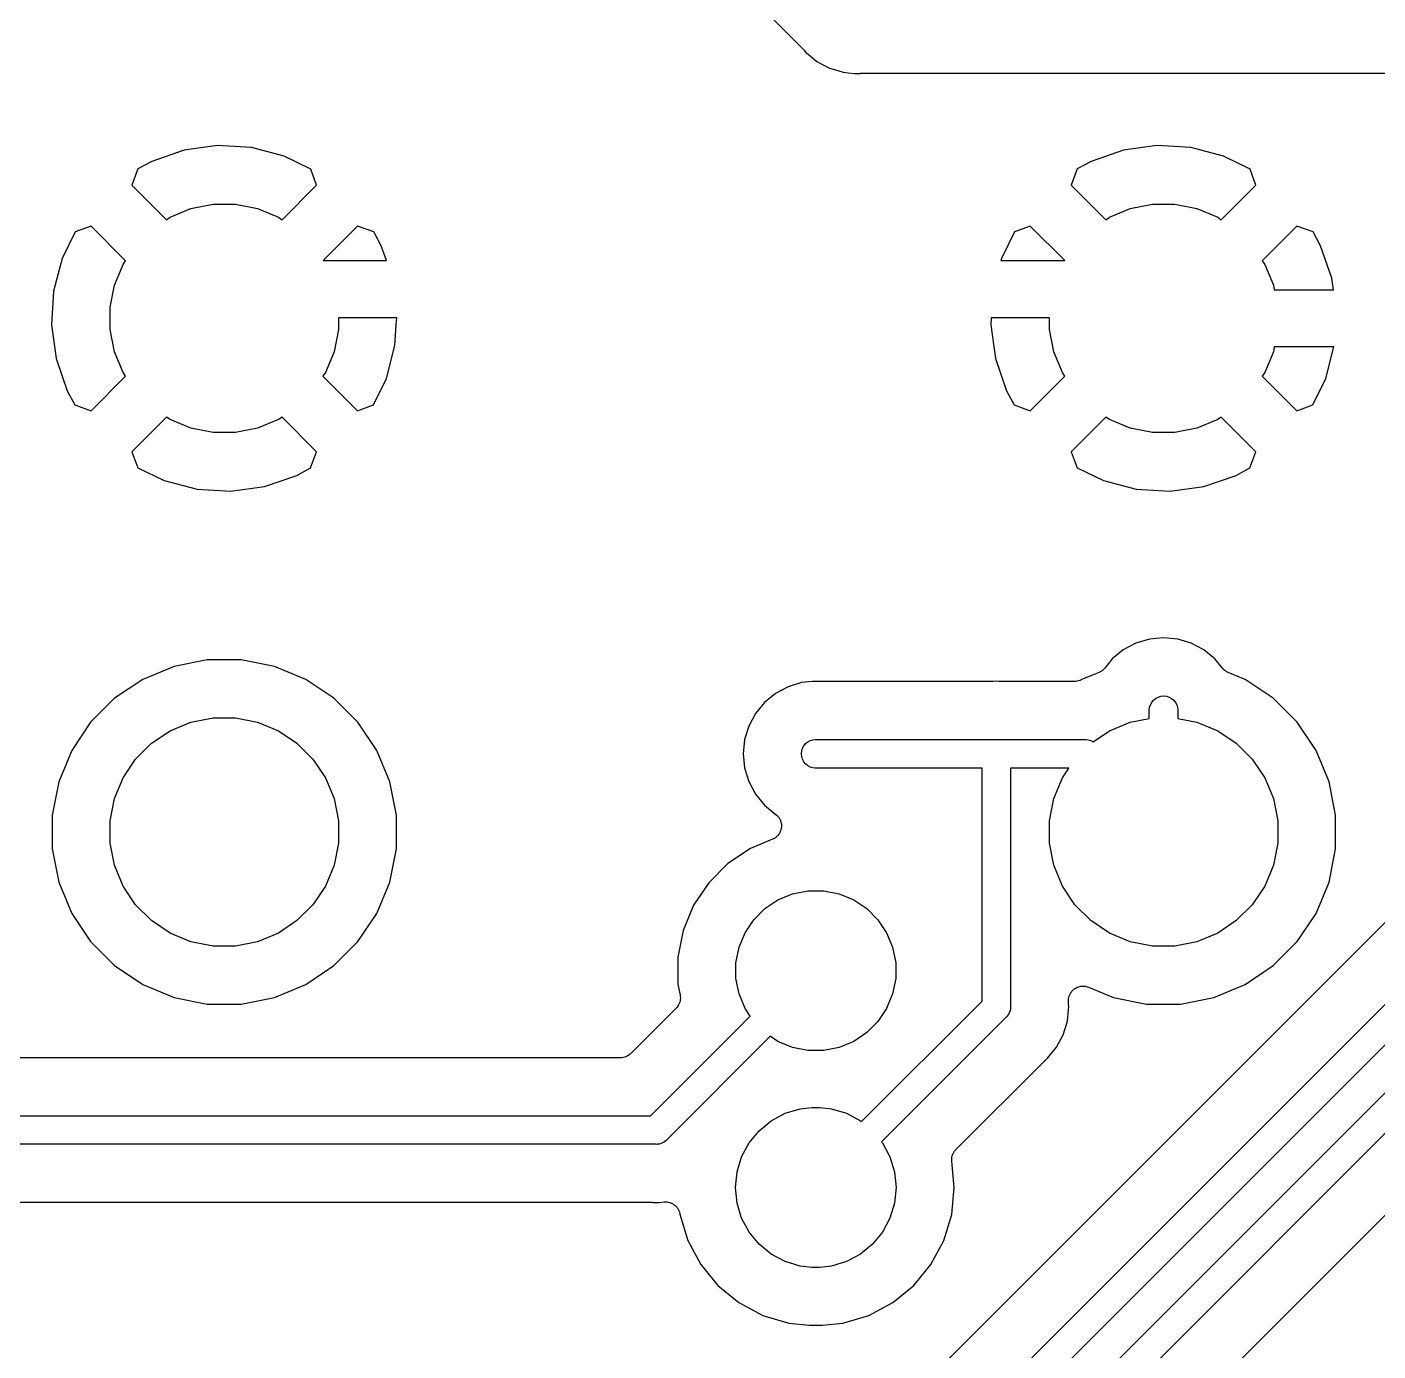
# Model space of a CAD drawing. Extents: x 77 to 229, y -160 to -63.
# Drawn here: x 178.51 to 190.35, y -92.23 to -80.63 of the extents above; entities that cross this region are included whole.
import ezdxf

# ---------------------------------------------------------------- set-up
doc = ezdxf.new("R2010")
doc.units = 0
doc.layers.add('BLACK', color=7, linetype='CONTINUOUS')

msp = doc.modelspace()

# ---------------------------------------------------------------- linework, layer by layer
at = {"layer": 'BLACK', "linetype": 'CONTINUOUS'}
for p, q in [((180.881, -76.3978), (185.309, -80.8253)), ((185.309, -80.8253), (185.31, -80.8266)), ((185.31, -80.8266), (185.314, -80.8308)), ((185.314, -80.8308), (185.317, -80.8346)), ((185.317, -80.8346), (185.333, -80.8539)), ((185.333, -80.8539), (185.353, -80.8697)), ((185.353, -80.8697), (185.353, -80.8699)), ((185.353, -80.8699), (185.392, -80.9022)), ((185.392, -80.9022), (185.392, -80.9022)), ((185.392, -80.9022), (185.43, -80.933)), ((185.43, -80.933), (185.479, -80.9591)), ((185.479, -80.9591), (185.479, -80.9591)), ((185.479, -80.9591), (185.54, -80.9917)), ((185.54, -80.9917), (185.585, -81.0054)), ((185.585, -81.0054), (185.585, -81.0055)), ((185.585, -81.0055), (185.659, -81.0279)), ((185.659, -81.0279), (185.704, -81.0324)), ((185.704, -81.0324), (185.704, -81.0324)), ((185.704, -81.0324), (185.758, -81.0377)), ((185.758, -81.0377), (185.758, -81.0377)), ((185.758, -81.0377), (185.783, -81.0402)), ((185.783, -81.0402), (185.808, -81.0377)), ((185.808, -81.0377), (185.81, -81.0375)), ((185.81, -81.0375), (185.815, -81.0376)), ((185.815, -81.0376), (185.82, -81.0371)), ((185.82, -81.0371), (200.54, -81.0371)), ((180.178, -81.6708), (179.884, -81.7112)), ((180.475, -81.6886), (180.178, -81.6708)), ((180.762, -81.764), (180.475, -81.6886)), ((188.41, -81.6708), (188.116, -81.7112)), ((188.707, -81.6886), (188.41, -81.6708)), ((188.994, -81.764), (188.707, -81.6886)), ((179.601, -81.809), (179.479, -81.8742)), ((179.884, -81.7112), (179.601, -81.809)), ((180.994, -81.8769), (180.762, -81.764)), ((187.833, -81.809), (187.711, -81.8742)), ((188.116, -81.7112), (187.833, -81.809)), ((189.226, -81.8769), (188.994, -81.764)), ((179.479, -81.8742), (179.427, -82.0169)), ((181.045, -82.0169), (180.994, -81.8769)), ((187.711, -81.8742), (187.659, -82.0169)), ((189.277, -82.0169), (189.226, -81.8769)), ((179.427, -82.0169), (179.73, -82.3202)), ((180.742, -82.3202), (181.045, -82.0169)), ((187.659, -82.0169), (187.962, -82.3202)), ((188.974, -82.3202), (189.277, -82.0169)), ((179.762, -82.2988), (179.944, -82.2234)), ((179.944, -82.2234), (180.138, -82.185)), ((180.138, -82.185), (180.334, -82.185)), ((180.334, -82.185), (180.528, -82.2234)), ((180.528, -82.2234), (180.71, -82.2988)), ((187.994, -82.2988), (188.176, -82.2234)), ((188.176, -82.2234), (188.37, -82.185)), ((188.37, -82.185), (188.566, -82.185)), ((188.566, -82.185), (188.76, -82.2234)), ((188.76, -82.2234), (188.942, -82.2988)), ((179.068, -82.3761), (178.928, -82.4268)), ((179.371, -82.6794), (179.068, -82.3761)), ((179.73, -82.3202), (179.762, -82.2988)), ((180.71, -82.2988), (180.742, -82.3202)), ((181.404, -82.3761), (181.102, -82.6786)), ((181.547, -82.4278), (181.404, -82.3761)), ((187.3, -82.3761), (187.16, -82.4268)), ((187.602, -82.6786), (187.3, -82.3761)), ((187.962, -82.3202), (187.994, -82.2988)), ((188.942, -82.2988), (188.974, -82.3202)), ((189.636, -82.3761), (189.333, -82.6794)), ((189.779, -82.4278), (189.636, -82.3761)), ((178.928, -82.4268), (178.815, -82.6589)), ((181.612, -82.5499), (181.547, -82.4278)), ((187.16, -82.4268), (187.047, -82.6589)), ((189.844, -82.5499), (189.779, -82.4278)), ((181.657, -82.6786), (181.612, -82.5499)), ((189.942, -82.833), (189.844, -82.5499)), ((178.815, -82.6589), (178.74, -82.9462)), ((179.274, -82.8933), (179.35, -82.7113)), ((179.35, -82.7113), (179.371, -82.6794)), ((181.102, -82.6786), (181.657, -82.6786)), ((187.047, -82.6589), (187.042, -82.6786)), ((187.042, -82.6786), (187.602, -82.6786)), ((189.333, -82.6794), (189.354, -82.7113)), ((189.354, -82.7113), (189.43, -82.8933)), ((189.956, -82.935), (189.942, -82.833)), ((178.74, -82.9462), (178.722, -83.2427)), ((179.236, -83.0865), (179.274, -82.8933)), ((189.43, -82.8933), (189.438, -82.935)), ((189.438, -82.935), (189.956, -82.935)), ((179.236, -83.2835), (179.236, -83.0865)), ((181.236, -83.1786), (181.236, -83.2835)), ((181.747, -83.1786), (181.236, -83.1786)), ((181.743, -83.2399), (181.747, -83.1786)), ((186.958, -83.1786), (186.954, -83.2427)), ((187.468, -83.1786), (186.958, -83.1786)), ((187.468, -83.2835), (187.468, -83.1786)), ((178.722, -83.2427), (178.762, -83.537)), ((179.274, -83.4767), (179.236, -83.2835)), ((181.236, -83.2835), (181.198, -83.4767)), ((181.732, -83.4238), (181.743, -83.24)), ((181.743, -83.24), (181.743, -83.2399)), ((186.954, -83.2427), (186.994, -83.537)), ((187.506, -83.4767), (187.468, -83.2835)), ((181.657, -83.7111), (181.732, -83.4238)), ((189.438, -83.435), (189.43, -83.4767)), ((189.961, -83.435), (189.438, -83.435)), ((189.889, -83.7111), (189.961, -83.435)), ((178.762, -83.537), (178.86, -83.8201)), ((179.35, -83.6587), (179.274, -83.4767)), ((181.198, -83.4767), (181.122, -83.6587)), ((186.994, -83.537), (187.092, -83.8201)), ((187.582, -83.6587), (187.506, -83.4767)), ((189.43, -83.4767), (189.354, -83.6587)), ((179.068, -83.9939), (179.371, -83.6906)), ((179.371, -83.6906), (179.35, -83.6587)), ((181.122, -83.6587), (181.101, -83.6906)), ((181.101, -83.6906), (181.404, -83.9939)), ((187.3, -83.9939), (187.603, -83.6906)), ((187.603, -83.6906), (187.582, -83.6587)), ((189.354, -83.6587), (189.333, -83.6906)), ((189.333, -83.6906), (189.636, -83.9939)), ((178.86, -83.8201), (178.925, -83.9422)), ((181.544, -83.9432), (181.657, -83.7111)), ((187.092, -83.8201), (187.157, -83.9422)), ((189.776, -83.9432), (189.889, -83.7111)), ((178.925, -83.9422), (179.068, -83.9939)), ((187.157, -83.9422), (187.3, -83.9939)), ((179.73, -84.0498), (179.427, -84.3531)), ((179.762, -84.0712), (179.73, -84.0498)), ((180.742, -84.0498), (180.71, -84.0712)), ((181.045, -84.3531), (180.742, -84.0498)), ((181.404, -83.9939), (181.544, -83.9432)), ((187.962, -84.0498), (187.659, -84.3531)), ((187.994, -84.0712), (187.962, -84.0498)), ((188.974, -84.0498), (188.942, -84.0712)), ((189.277, -84.3531), (188.974, -84.0498)), ((189.636, -83.9939), (189.776, -83.9432)), ((179.944, -84.1466), (179.762, -84.0712)), ((180.138, -84.185), (179.944, -84.1466)), ((180.528, -84.1466), (180.334, -84.185)), ((180.71, -84.0712), (180.528, -84.1466)), ((188.176, -84.1466), (187.994, -84.0712)), ((188.37, -84.185), (188.176, -84.1466)), ((188.76, -84.1466), (188.566, -84.185)), ((188.942, -84.0712), (188.76, -84.1466)), ((180.334, -84.185), (180.138, -84.185)), ((188.566, -84.185), (188.37, -84.185)), ((179.427, -84.3531), (179.478, -84.4931)), ((180.993, -84.4958), (181.045, -84.3531)), ((187.659, -84.3531), (187.71, -84.4931)), ((189.225, -84.4958), (189.277, -84.3531)), ((179.478, -84.4931), (179.71, -84.606)), ((180.871, -84.561), (180.993, -84.4958)), ((187.71, -84.4931), (187.942, -84.606)), ((189.103, -84.561), (189.225, -84.4958)), ((179.71, -84.606), (179.997, -84.6814)), ((180.588, -84.6588), (180.871, -84.561)), ((187.942, -84.606), (188.229, -84.6814)), ((188.82, -84.6588), (189.103, -84.561)), ((179.997, -84.6814), (180.294, -84.6992)), ((180.294, -84.6992), (180.588, -84.6588)), ((188.229, -84.6814), (188.526, -84.6992)), ((188.526, -84.6992), (188.82, -84.6588)), ((193.872, -85.0138), (181.258, -97.6278)), ((181.431, -98.173), (194.253, -85.3509)), ((194.398, -85.56), (181.576, -98.382)), ((188.225, -86.0314), (188.115, -86.0901)), ((188.344, -85.9952), (188.225, -86.0314)), ((188.468, -85.9829), (188.344, -85.9952)), ((188.592, -85.9952), (188.468, -85.9829)), ((188.711, -86.0314), (188.592, -85.9952)), ((188.821, -86.0901), (188.711, -86.0314)), ((180.087, -86.177), (179.796, -86.235)), ((180.385, -86.177), (180.087, -86.177)), ((180.676, -86.235), (180.385, -86.177)), ((188.018, -86.1692), (187.952, -86.2504)), ((188.115, -86.0901), (188.018, -86.1692)), ((188.918, -86.1692), (188.821, -86.0901)), ((188.984, -86.2504), (188.918, -86.1692)), ((179.796, -86.235), (179.522, -86.3486)), ((180.95, -86.3486), (180.676, -86.235)), ((187.902, -86.2872), (187.749, -86.3505)), ((187.907, -86.2846), (187.902, -86.2872)), ((187.912, -86.2826), (187.907, -86.2846)), ((187.918, -86.2788), (187.912, -86.2826)), ((187.924, -86.2755), (187.918, -86.2788)), ((187.928, -86.272), (187.924, -86.2755)), ((187.933, -86.2691), (187.928, -86.272)), ((187.938, -86.2642), (187.933, -86.2691)), ((187.943, -86.2598), (187.938, -86.2642)), ((187.947, -86.2556), (187.943, -86.2598)), ((187.95, -86.2518), (187.947, -86.2556)), ((187.952, -86.2504), (187.95, -86.2518)), ((188.988, -86.2543), (188.984, -86.2504)), ((188.992, -86.2585), (188.988, -86.2543)), ((188.997, -86.263), (188.992, -86.2585)), ((189.002, -86.2679), (188.997, -86.263)), ((189.006, -86.271), (189.002, -86.2679)), ((189.011, -86.2745), (189.006, -86.271)), ((189.017, -86.2779), (189.011, -86.2745)), ((189.022, -86.2817), (189.017, -86.2779)), ((189.028, -86.2838), (189.022, -86.2817)), ((189.032, -86.2865), (189.028, -86.2838)), ((189.034, -86.2872), (189.032, -86.2865)), ((189.182, -86.3486), (189.034, -86.2872)), ((179.522, -86.3486), (179.275, -86.5137)), ((181.197, -86.5137), (180.95, -86.3486)), ((185.177, -86.4124), (185.067, -86.4711)), ((185.296, -86.3762), (185.177, -86.4124)), ((185.389, -86.367), (185.296, -86.3762)), ((186.964, -86.367), (185.389, -86.367)), ((186.97, -86.3665), (186.964, -86.367)), ((186.975, -86.3665), (186.97, -86.3665)), ((186.977, -86.3664), (186.975, -86.3665)), ((187.002, -86.3639), (186.977, -86.3664)), ((187.026, -86.3664), (187.002, -86.3639)), ((187.032, -86.3664), (187.026, -86.3664)), ((187.037, -86.367), (187.032, -86.3664)), ((187.039, -86.367), (187.037, -86.367)), ((187.688, -86.367), (187.039, -86.367)), ((187.699, -86.3659), (187.688, -86.367)), ((187.711, -86.3649), (187.699, -86.3659)), ((187.712, -86.3647), (187.711, -86.3649)), ((187.723, -86.3612), (187.712, -86.3646)), ((187.712, -86.3646), (187.712, -86.3647)), ((187.735, -86.358), (187.723, -86.3612)), ((187.736, -86.3574), (187.735, -86.3576)), ((187.735, -86.3576), (187.735, -86.358)), ((187.746, -86.3519), (187.736, -86.3574)), ((187.749, -86.3505), (187.746, -86.3519)), ((189.429, -86.5137), (189.182, -86.3486)), ((179.275, -86.5137), (179.065, -86.7237)), ((181.407, -86.7237), (181.197, -86.5137)), ((185.067, -86.4711), (184.97, -86.5502)), ((188.364, -86.5492), (188.379, -86.5302)), ((188.379, -86.5302), (188.398, -86.5146)), ((188.398, -86.5146), (188.42, -86.503)), ((188.42, -86.503), (188.443, -86.4958)), ((188.443, -86.4958), (188.468, -86.4934)), ((188.468, -86.4934), (188.493, -86.4958)), ((188.493, -86.4958), (188.516, -86.503)), ((188.516, -86.503), (188.538, -86.5146)), ((188.538, -86.5146), (188.557, -86.5302)), ((188.557, -86.5302), (188.572, -86.5492)), ((189.639, -86.7237), (189.429, -86.5137)), ((184.891, -86.6466), (184.832, -86.7566)), ((184.97, -86.5502), (184.891, -86.6466)), ((188.343, -86.6129), (188.345, -86.5945)), ((188.343, -86.6903), (188.343, -86.6129)), ((188.345, -86.5945), (188.352, -86.5709)), ((188.352, -86.5709), (188.364, -86.5492)), ((188.572, -86.5492), (188.584, -86.5709)), ((188.584, -86.5709), (188.591, -86.5945)), ((188.591, -86.5945), (188.593, -86.6129)), ((188.593, -86.6129), (188.593, -86.6903)), ((179.065, -86.7237), (178.9, -86.9707)), ((179.762, -86.7988), (179.944, -86.7234)), ((179.944, -86.7234), (180.138, -86.685)), ((180.138, -86.685), (180.334, -86.685)), ((180.334, -86.685), (180.528, -86.7234)), ((180.528, -86.7234), (180.71, -86.7988)), ((181.572, -86.9707), (181.407, -86.7237)), ((184.832, -86.7566), (184.796, -86.8759)), ((187.994, -86.7988), (188.176, -86.7234)), ((188.176, -86.7234), (188.343, -86.6903)), ((188.593, -86.6903), (188.76, -86.7234)), ((188.76, -86.7234), (188.942, -86.7988)), ((189.804, -86.9707), (189.639, -86.7237)), ((179.599, -86.9082), (179.762, -86.7988)), ((180.71, -86.7988), (180.873, -86.9082)), ((184.796, -86.8759), (184.784, -87)), ((185.331, -86.9112), (185.35, -86.8956)), ((185.35, -86.8956), (185.372, -86.884)), ((185.372, -86.884), (185.395, -86.8768)), ((185.395, -86.8768), (185.414, -86.875)), ((185.414, -86.875), (186.995, -86.875)), ((186.995, -86.875), (187.002, -86.8744)), ((187.002, -86.8744), (187.008, -86.875)), ((187.008, -86.875), (187.777, -86.875)), ((187.777, -86.875), (187.783, -86.8744)), ((187.783, -86.8744), (187.789, -86.875)), ((187.789, -86.875), (187.789, -86.875)), ((187.789, -86.875), (187.808, -86.8768)), ((187.808, -86.8768), (187.831, -86.884)), ((187.831, -86.884), (187.851, -86.8946)), ((187.851, -86.8946), (187.994, -86.7988)), ((188.942, -86.7988), (189.105, -86.9082)), ((178.9, -86.9707), (178.786, -87.2451)), ((179.459, -87.0475), (179.599, -86.9082)), ((180.873, -86.9082), (181.013, -87.0475)), ((181.686, -87.2451), (181.572, -86.9707)), ((184.784, -87), (184.796, -87.1241)), ((185.294, -87), (185.297, -86.9755)), ((185.297, -87.0245), (185.294, -87)), ((185.297, -86.9755), (185.304, -86.9519)), ((185.304, -86.9519), (185.316, -86.9302)), ((185.316, -86.9302), (185.331, -86.9112)), ((189.105, -86.9082), (189.245, -87.0475)), ((189.918, -87.2451), (189.804, -86.9707)), ((179.35, -87.2113), (179.459, -87.0475)), ((181.013, -87.0475), (181.122, -87.2113)), ((184.796, -87.1241), (184.832, -87.2434)), ((185.304, -87.0481), (185.297, -87.0245)), ((185.316, -87.0698), (185.304, -87.0481)), ((185.331, -87.0888), (185.316, -87.0698)), ((185.35, -87.1044), (185.331, -87.0888)), ((185.372, -87.116), (185.35, -87.1044)), ((185.395, -87.1232), (185.372, -87.116)), ((185.414, -87.125), (185.395, -87.1232)), ((186.877, -87.125), (185.414, -87.125)), ((186.877, -89.1666), (186.877, -87.125)), ((187.639, -87.125), (187.127, -87.125)), ((187.127, -87.125), (187.127, -89.2123)), ((187.582, -87.2113), (187.639, -87.125)), ((189.245, -87.0475), (189.354, -87.2113)), ((178.786, -87.2451), (178.728, -87.5365)), ((179.274, -87.3933), (179.35, -87.2113)), ((181.122, -87.2113), (181.198, -87.3933)), ((181.744, -87.5365), (181.686, -87.2451)), ((184.832, -87.2434), (184.891, -87.3534)), ((187.506, -87.3933), (187.582, -87.2113)), ((189.354, -87.2113), (189.43, -87.3933)), ((189.976, -87.5365), (189.918, -87.2451)), ((184.891, -87.3534), (184.97, -87.4498)), ((179.236, -87.5865), (179.274, -87.3933)), ((181.198, -87.3933), (181.236, -87.5865)), ((184.97, -87.4498), (185.073, -87.534)), ((187.468, -87.5865), (187.506, -87.3933)), ((189.43, -87.3933), (189.468, -87.5865)), ((178.728, -87.5365), (178.728, -87.8335)), ((179.236, -87.7835), (179.236, -87.5865)), ((181.236, -87.5865), (181.236, -87.7835)), ((181.744, -87.8335), (181.744, -87.5365)), ((185.073, -87.534), (185.074, -87.5351)), ((185.074, -87.5351), (185.078, -87.5394)), ((185.078, -87.5394), (185.083, -87.5432)), ((185.083, -87.5432), (185.087, -87.5482)), ((185.087, -87.5482), (185.092, -87.5529)), ((185.092, -87.5529), (185.095, -87.5579)), ((185.095, -87.5579), (185.098, -87.5624)), ((185.098, -87.5624), (185.101, -87.5682)), ((185.101, -87.5682), (185.105, -87.5737)), ((185.105, -87.5737), (185.107, -87.5792)), ((185.107, -87.5792), (185.11, -87.5844)), ((185.11, -87.5844), (185.112, -87.5906)), ((185.112, -87.5906), (185.114, -87.5967)), ((185.114, -87.5967), (185.115, -87.6025)), ((185.115, -87.6025), (185.117, -87.6082)), ((185.117, -87.6082), (185.118, -87.6146)), ((187.468, -87.7835), (187.468, -87.5865)), ((189.468, -87.5865), (189.468, -87.7835)), ((189.976, -87.8335), (189.976, -87.5365)), ((185.072, -87.7308), (185.067, -87.7341)), ((185.077, -87.7262), (185.072, -87.7308)), ((185.082, -87.7221), (185.077, -87.7262)), ((185.086, -87.7176), (185.082, -87.7221)), ((185.09, -87.7134), (185.086, -87.7176)), ((185.094, -87.708), (185.09, -87.7134)), ((185.098, -87.703), (185.094, -87.708)), ((185.101, -87.6978), (185.098, -87.703)), ((185.104, -87.6929), (185.101, -87.6978)), ((185.106, -87.6869), (185.104, -87.6929)), ((185.109, -87.6812), (185.106, -87.6869)), ((185.111, -87.6755), (185.109, -87.6812)), ((185.114, -87.6701), (185.111, -87.6755)), ((185.115, -87.6637), (185.114, -87.6701)), ((185.117, -87.6575), (185.115, -87.6637)), ((185.119, -87.6458), (185.117, -87.6516)), ((185.117, -87.6516), (185.117, -87.6575)), ((185.118, -87.6146), (185.119, -87.621)), ((185.119, -87.621), (185.119, -87.627)), ((185.119, -87.627), (185.119, -87.6328)), ((185.119, -87.6328), (185.119, -87.6393)), ((185.119, -87.6393), (185.119, -87.6458)), ((178.728, -87.8335), (178.786, -88.1249)), ((179.274, -87.9767), (179.236, -87.7835)), ((181.236, -87.7835), (181.198, -87.9767)), ((181.686, -88.1249), (181.744, -87.8335)), ((184.848, -87.8295), (184.65, -87.9617)), ((185.041, -87.7495), (184.848, -87.8295)), ((185.046, -87.7467), (185.041, -87.7495)), ((185.052, -87.7445), (185.046, -87.7467)), ((185.057, -87.7409), (185.052, -87.7445)), ((185.063, -87.7378), (185.057, -87.7409)), ((185.067, -87.7341), (185.063, -87.7378)), ((187.506, -87.9767), (187.468, -87.7835)), ((189.468, -87.7835), (189.43, -87.9767)), ((189.918, -88.1249), (189.976, -87.8335)), ((184.65, -87.9617), (184.482, -88.1299)), ((179.35, -88.1587), (179.274, -87.9767)), ((181.198, -87.9767), (181.122, -88.1587)), ((187.582, -88.1587), (187.506, -87.9767)), ((189.43, -87.9767), (189.354, -88.1587)), ((178.786, -88.1249), (178.9, -88.3993)), ((179.459, -88.3225), (179.35, -88.1587)), ((181.122, -88.1587), (181.013, -88.3225)), ((181.572, -88.3993), (181.686, -88.1249)), ((184.482, -88.1299), (184.349, -88.3278)), ((185.216, -88.2269), (185.351, -88.2)), ((185.351, -88.2), (185.489, -88.2)), ((185.489, -88.2), (185.624, -88.2269)), ((187.691, -88.3225), (187.582, -88.1587)), ((189.354, -88.1587), (189.245, -88.3225)), ((189.804, -88.3993), (189.918, -88.1249)), ((179.599, -88.4618), (179.459, -88.3225)), ((181.013, -88.3225), (180.873, -88.4618)), ((184.974, -88.3563), (185.088, -88.2797)), ((185.088, -88.2797), (185.216, -88.2269)), ((185.624, -88.2269), (185.752, -88.2797)), ((185.752, -88.2797), (185.866, -88.3563)), ((187.831, -88.4618), (187.691, -88.3225)), ((189.245, -88.3225), (189.105, -88.4618)), ((178.9, -88.3993), (179.065, -88.6463)), ((181.407, -88.6463), (181.572, -88.3993)), ((184.349, -88.3278), (184.258, -88.5476)), ((184.876, -88.4538), (184.974, -88.3563)), ((185.866, -88.3563), (185.964, -88.4538)), ((189.639, -88.6463), (189.804, -88.3993)), ((179.762, -88.5712), (179.599, -88.4618)), ((180.873, -88.4618), (180.71, -88.5712)), ((184.258, -88.5476), (184.212, -88.781)), ((184.8, -88.5684), (184.876, -88.4538)), ((185.964, -88.4538), (186.04, -88.5684)), ((187.994, -88.5712), (187.831, -88.4618)), ((189.105, -88.4618), (188.942, -88.5712)), ((179.065, -88.6463), (179.275, -88.8563)), ((179.944, -88.6466), (179.762, -88.5712)), ((180.138, -88.685), (179.944, -88.6466)), ((180.528, -88.6466), (180.334, -88.685)), ((180.71, -88.5712), (180.528, -88.6466)), ((181.197, -88.8563), (181.407, -88.6463)), ((184.747, -88.6958), (184.8, -88.5684)), ((186.04, -88.5684), (186.093, -88.6958)), ((188.176, -88.6466), (187.994, -88.5712)), ((188.37, -88.685), (188.176, -88.6466)), ((188.76, -88.6466), (188.566, -88.685)), ((188.942, -88.5712), (188.76, -88.6466)), ((189.429, -88.8563), (189.639, -88.6463)), ((180.334, -88.685), (180.138, -88.685)), ((184.212, -88.781), (184.212, -89.019)), ((184.72, -88.8311), (184.747, -88.6958)), ((186.093, -88.6958), (186.12, -88.8311)), ((188.566, -88.685), (188.37, -88.685)), ((179.275, -88.8563), (179.522, -89.0214)), ((180.95, -89.0214), (181.197, -88.8563)), ((184.72, -88.9689), (184.72, -88.8311)), ((186.12, -88.8311), (186.12, -88.9689)), ((189.182, -89.0214), (189.429, -88.8563)), ((179.522, -89.0214), (179.796, -89.135)), ((180.676, -89.135), (180.95, -89.0214)), ((184.212, -89.019), (184.231, -89.1141)), ((184.747, -89.1042), (184.72, -88.9689)), ((186.12, -88.9689), (186.093, -89.1042)), ((188.908, -89.135), (189.182, -89.0214)), ((179.796, -89.135), (180.087, -89.193)), ((180.385, -89.193), (180.676, -89.135)), ((180.787, -99.5932), (191.31, -89.0699)), ((184.231, -89.1141), (184.231, -89.1146)), ((184.231, -89.1146), (184.231, -89.1146)), ((184.231, -89.1146), (184.231, -89.1146)), ((184.231, -89.1146), (184.231, -89.1158)), ((184.231, -89.1158), (184.232, -89.1276)), ((184.232, -89.1522), (184.231, -89.1639)), ((184.232, -89.1276), (184.233, -89.1393)), ((184.233, -89.1405), (184.232, -89.1522)), ((184.233, -89.1393), (184.233, -89.1399)), ((184.233, -89.1399), (184.233, -89.1405)), ((184.8, -89.2316), (184.747, -89.1042)), ((186.093, -89.1042), (186.04, -89.2316)), ((187.635, -89.1603), (187.636, -89.1482)), ((187.636, -89.1482), (187.637, -89.1364)), ((187.637, -89.1357), (187.641, -89.1241)), ((187.637, -89.136), (187.637, -89.1357)), ((187.637, -89.1364), (187.637, -89.136)), ((187.641, -89.1241), (187.645, -89.1127)), ((187.645, -89.1121), (187.651, -89.1015)), ((187.645, -89.1124), (187.645, -89.1121)), ((187.645, -89.1127), (187.645, -89.1124)), ((187.651, -89.1015), (187.656, -89.0909)), ((187.656, -89.0909), (187.657, -89.0907)), ((187.657, -89.0904), (187.665, -89.0812)), ((187.657, -89.0907), (187.657, -89.0904)), ((187.665, -89.0812), (187.672, -89.0718)), ((187.672, -89.0718), (187.673, -89.0716)), ((187.673, -89.0714), (187.682, -89.0638)), ((187.673, -89.0716), (187.673, -89.0714)), ((187.682, -89.0638), (187.692, -89.0562)), ((187.692, -89.0558), (187.703, -89.0502)), ((187.692, -89.0561), (187.692, -89.0558)), ((187.692, -89.0562), (187.692, -89.0561)), ((187.703, -89.0502), (187.713, -89.0446)), ((187.713, -89.0446), (187.714, -89.0445)), ((187.714, -89.0444), (187.726, -89.041)), ((187.714, -89.0445), (187.714, -89.0444)), ((187.726, -89.041), (187.737, -89.0375)), ((187.737, -89.0375), (187.738, -89.0374)), ((187.737, -89.0375), (187.737, -89.0375)), ((187.738, -89.0374), (187.75, -89.0363)), ((187.75, -89.0363), (187.762, -89.0351)), ((187.762, -89.0351), (187.762, -89.0351)), ((187.762, -89.0351), (187.762, -89.0351)), ((187.762, -89.0351), (187.774, -89.0364)), ((187.774, -89.0364), (187.786, -89.0376)), ((187.786, -89.0376), (187.787, -89.0377)), ((187.787, -89.0377), (187.787, -89.0377)), ((187.787, -89.0377), (187.799, -89.0413)), ((187.799, -89.0413), (187.81, -89.0448)), ((187.81, -89.0448), (188.028, -89.135)), ((188.028, -89.135), (188.319, -89.193)), ((188.617, -89.193), (188.908, -89.135)), ((180.087, -89.193), (180.385, -89.193)), ((184.196, -89.2286), (183.798, -89.6268)), ((184.204, -89.2196), (184.196, -89.2286)), ((184.211, -89.2105), (184.204, -89.2196)), ((184.212, -89.21), (184.211, -89.2105)), ((184.217, -89.1991), (184.212, -89.2095)), ((184.212, -89.2095), (184.212, -89.21)), ((184.223, -89.1888), (184.217, -89.1991)), ((184.224, -89.1876), (184.223, -89.1882)), ((184.223, -89.1882), (184.223, -89.1888)), ((184.227, -89.1763), (184.224, -89.1876)), ((184.231, -89.1651), (184.227, -89.1763)), ((184.231, -89.1639), (184.231, -89.1645)), ((184.231, -89.1645), (184.231, -89.1651)), ((184.845, -89.2987), (184.8, -89.2316)), ((185.82, -90.2229), (186.877, -89.1666)), ((186.04, -89.2316), (185.964, -89.3462)), ((187.118, -89.2665), (187.106, -89.2882)), ((187.125, -89.2429), (187.118, -89.2649)), ((187.118, -89.2649), (187.118, -89.2665)), ((187.127, -89.2245), (187.125, -89.2429)), ((187.127, -89.2123), (187.127, -89.2184)), ((187.127, -89.2184), (187.127, -89.2245)), ((187.127, -89.2245), (187.127, -89.2245)), ((187.625, -89.3425), (187.635, -89.2433)), ((187.635, -89.161), (187.635, -89.1603)), ((187.635, -89.1621), (187.635, -89.161)), ((187.635, -89.161), (187.635, -89.161)), ((187.635, -89.161), (187.635, -89.161)), ((187.635, -89.1811), (187.635, -89.1621)), ((187.635, -89.1864), (187.635, -89.1811)), ((187.635, -89.1918), (187.635, -89.1864)), ((187.635, -89.1935), (187.635, -89.1918)), ((187.638, -89.2184), (187.635, -89.1935)), ((187.635, -89.2433), (187.638, -89.2184)), ((187.635, -89.2433), (187.635, -89.2433)), ((188.319, -89.193), (188.617, -89.193)), ((191.455, -89.279), (180.964, -99.77)), ((183.971, -90.172), (184.845, -89.2987)), ((185.964, -89.3462), (185.866, -89.4437)), ((187.086, -89.3111), (185.997, -90.3997)), ((187.09, -89.3072), (187.086, -89.3111)), ((187.094, -89.3025), (187.09, -89.3072)), ((187.106, -89.2882), (187.094, -89.3025)), ((187.094, -89.3025), (187.094, -89.3025)), ((187.589, -89.4618), (187.625, -89.3425)), ((185.021, -89.4755), (184.116, -90.381)), ((185.088, -89.5203), (185.021, -89.4755)), ((185.866, -89.4437), (185.752, -89.5203)), ((187.53, -89.5718), (187.589, -89.4618)), ((185.216, -89.5731), (185.088, -89.5203)), ((185.351, -89.6), (185.216, -89.5731)), ((185.489, -89.6), (185.351, -89.6)), ((185.624, -89.5731), (185.489, -89.6)), ((185.752, -89.5203), (185.624, -89.5731)), ((187.451, -89.6682), (187.53, -89.5718)), ((183.708, -89.664), (173.162, -89.664)), ((183.72, -89.6629), (183.708, -89.664)), ((183.732, -89.6618), (183.72, -89.6629)), ((183.733, -89.6616), (183.732, -89.6616)), ((183.732, -89.6616), (183.732, -89.6618)), ((183.744, -89.6582), (183.733, -89.6616)), ((183.755, -89.6549), (183.744, -89.6582)), ((183.756, -89.6546), (183.755, -89.6549)), ((183.757, -89.6544), (183.756, -89.6546)), ((183.767, -89.6489), (183.757, -89.6544)), ((183.777, -89.6435), (183.767, -89.6489)), ((183.778, -89.6431), (183.777, -89.6435)), ((183.788, -89.6354), (183.778, -89.6428)), ((183.778, -89.6428), (183.778, -89.6431)), ((183.797, -89.628), (183.788, -89.6354)), ((183.798, -89.6271), (183.797, -89.628)), ((183.798, -89.6268), (183.798, -89.6271)), ((183.798, -89.6271), (183.798, -89.6271)), ((183.798, -89.6271), (183.798, -89.6271)), ((186.648, -90.4674), (187.423, -89.6924)), ((187.423, -89.6924), (187.424, -89.6912)), ((187.424, -89.6912), (187.428, -89.6878)), ((187.428, -89.6878), (187.432, -89.684)), ((187.432, -89.684), (187.451, -89.6682)), ((186.792, -94.6598), (191.628, -89.8242)), ((172.899, -90.172), (183.971, -90.172)), ((184.923, -90.3026), (185.029, -90.2152)), ((185.029, -90.2152), (185.151, -90.1502)), ((185.151, -90.1502), (185.283, -90.1101)), ((185.283, -90.1101), (185.386, -90.1)), ((185.386, -90.1), (185.454, -90.1)), ((185.454, -90.1), (185.557, -90.1101)), ((185.557, -90.1101), (185.689, -90.1502)), ((185.689, -90.1502), (185.811, -90.2152)), ((185.811, -90.2152), (185.82, -90.2229)), ((184.835, -90.4092), (184.923, -90.3026)), ((184.017, -90.422), (172.972, -90.422)), ((184.023, -90.4226), (184.017, -90.422)), ((184.029, -90.422), (184.023, -90.4226)), ((184.048, -90.4202), (184.029, -90.422)), ((184.029, -90.422), (184.029, -90.422)), ((184.071, -90.413), (184.048, -90.4202)), ((184.093, -90.4014), (184.071, -90.413)), ((184.112, -90.3858), (184.093, -90.4014)), ((184.116, -90.381), (184.112, -90.3858)), ((184.77, -90.5308), (184.835, -90.4092)), ((185.997, -90.3997), (186.005, -90.4092)), ((186.005, -90.4092), (186.07, -90.5308)), ((184.73, -90.6628), (184.77, -90.5308)), ((186.07, -90.5308), (186.11, -90.6628)), ((186.611, -90.5431), (186.612, -90.5377)), ((186.611, -90.55), (186.611, -90.5431)), ((186.611, -90.5568), (186.611, -90.55)), ((186.611, -90.5624), (186.611, -90.5568)), ((186.611, -90.5679), (186.611, -90.5624)), ((186.611, -90.5697), (186.611, -90.5679)), ((186.634, -90.8), (186.611, -90.5697)), ((186.612, -90.5377), (186.613, -90.5321)), ((186.613, -90.5321), (186.615, -90.5256)), ((186.615, -90.5256), (186.616, -90.5189)), ((186.616, -90.5189), (186.619, -90.5138)), ((186.619, -90.5138), (186.62, -90.5084)), ((186.62, -90.5084), (186.624, -90.5024)), ((186.624, -90.5024), (186.626, -90.4961)), ((186.626, -90.4961), (186.629, -90.4915)), ((186.629, -90.4915), (186.632, -90.4866)), ((186.632, -90.4866), (186.636, -90.4813)), ((186.636, -90.4813), (186.64, -90.4757)), ((186.64, -90.4757), (186.644, -90.4718)), ((186.644, -90.4718), (186.648, -90.4674)), ((184.717, -90.8), (184.73, -90.6628)), ((186.11, -90.6628), (186.123, -90.8)), ((184.73, -90.9372), (184.717, -90.8)), ((186.123, -90.8), (186.11, -90.9372)), ((186.611, -91.0368), (186.634, -90.8)), ((184.048, -90.9306), (184.091, -90.9264)), ((184.091, -90.9264), (184.092, -90.9263)), ((184.092, -90.9263), (184.093, -90.9262)), ((184.092, -90.9263), (184.092, -90.9263)), ((184.092, -90.9263), (184.092, -90.9263)), ((184.093, -90.9262), (184.105, -90.9264)), ((184.105, -90.9264), (184.117, -90.9264)), ((184.117, -90.9264), (184.117, -90.9265)), ((184.117, -90.9265), (184.118, -90.9265)), ((184.118, -90.9265), (184.129, -90.929)), ((173.607, -90.93), (183.986, -90.93)), ((183.986, -90.93), (183.987, -90.93)), ((183.987, -90.93), (183.993, -90.9306)), ((183.993, -90.9306), (183.998, -90.9306)), ((183.998, -90.9306), (184.023, -90.9331)), ((184.023, -90.9331), (184.048, -90.9306)), ((184.048, -90.9306), (184.048, -90.9306)), ((184.129, -90.929), (184.141, -90.9314)), ((184.141, -90.9314), (184.141, -90.9316)), ((184.141, -90.9316), (184.142, -90.9317)), ((184.142, -90.9317), (184.153, -90.9364)), ((184.153, -90.9364), (184.164, -90.941)), ((184.164, -90.941), (184.164, -90.9413)), ((184.164, -90.9413), (184.165, -90.9414)), ((184.165, -90.9414), (184.174, -90.9482)), ((184.174, -90.9482), (184.184, -90.9549)), ((184.184, -90.9549), (184.185, -90.9552)), ((184.185, -90.9552), (184.185, -90.9554)), ((184.185, -90.9554), (184.193, -90.964)), ((184.193, -90.964), (184.202, -90.9724)), ((184.202, -90.9724), (184.202, -90.9728)), ((184.202, -90.9728), (184.202, -90.9731)), ((184.202, -90.9731), (184.209, -90.9832)), ((184.209, -90.9832), (184.216, -90.9931)), ((184.216, -90.9931), (184.216, -90.9935)), ((184.216, -90.9935), (184.216, -90.9939)), ((184.216, -90.9939), (184.22, -91.005)), ((184.22, -91.005), (184.225, -91.016)), ((184.225, -91.016), (184.225, -91.0164)), ((184.225, -91.0164), (184.225, -91.0168)), ((184.225, -91.0168), (184.227, -91.0286)), ((184.227, -91.0286), (184.228, -91.0335)), ((184.228, -91.0335), (184.299, -91.2645)), ((184.77, -91.0692), (184.73, -90.9372)), ((186.11, -90.9372), (186.07, -91.0692)), ((186.541, -91.2645), (186.611, -91.0368)), ((184.835, -91.1908), (184.77, -91.0692)), ((186.07, -91.0692), (186.005, -91.1908)), ((184.299, -91.2645), (184.411, -91.4744)), ((184.923, -91.2974), (184.835, -91.1908)), ((186.005, -91.1908), (185.917, -91.2974)), ((186.429, -91.4744), (186.541, -91.2645)), ((185.029, -91.3848), (184.923, -91.2974)), ((185.151, -91.4498), (185.029, -91.3848)), ((185.811, -91.3848), (185.689, -91.4498)), ((185.917, -91.2974), (185.811, -91.3848)), ((184.411, -91.4744), (184.562, -91.6583)), ((185.283, -91.4899), (185.151, -91.4498)), ((185.386, -91.5), (185.283, -91.4899)), ((185.454, -91.5), (185.386, -91.5)), ((185.557, -91.4899), (185.454, -91.5)), ((185.689, -91.4498), (185.557, -91.4899)), ((186.278, -91.6583), (186.429, -91.4744)), ((184.562, -91.6583), (184.746, -91.8093)), ((186.094, -91.8093), (186.278, -91.6583)), ((184.746, -91.8093), (184.955, -91.9214)), ((185.885, -91.9214), (186.094, -91.8093)), ((184.955, -91.9214), (185.183, -91.9905)), ((185.183, -91.9905), (185.361, -92.008)), ((185.479, -92.008), (185.657, -91.9905)), ((185.657, -91.9905), (185.885, -91.9214)), ((185.361, -92.008), (185.479, -92.008))]:
    msp.add_line(p, q, dxfattribs=at)

doc.saveas('drawing.dxf')
